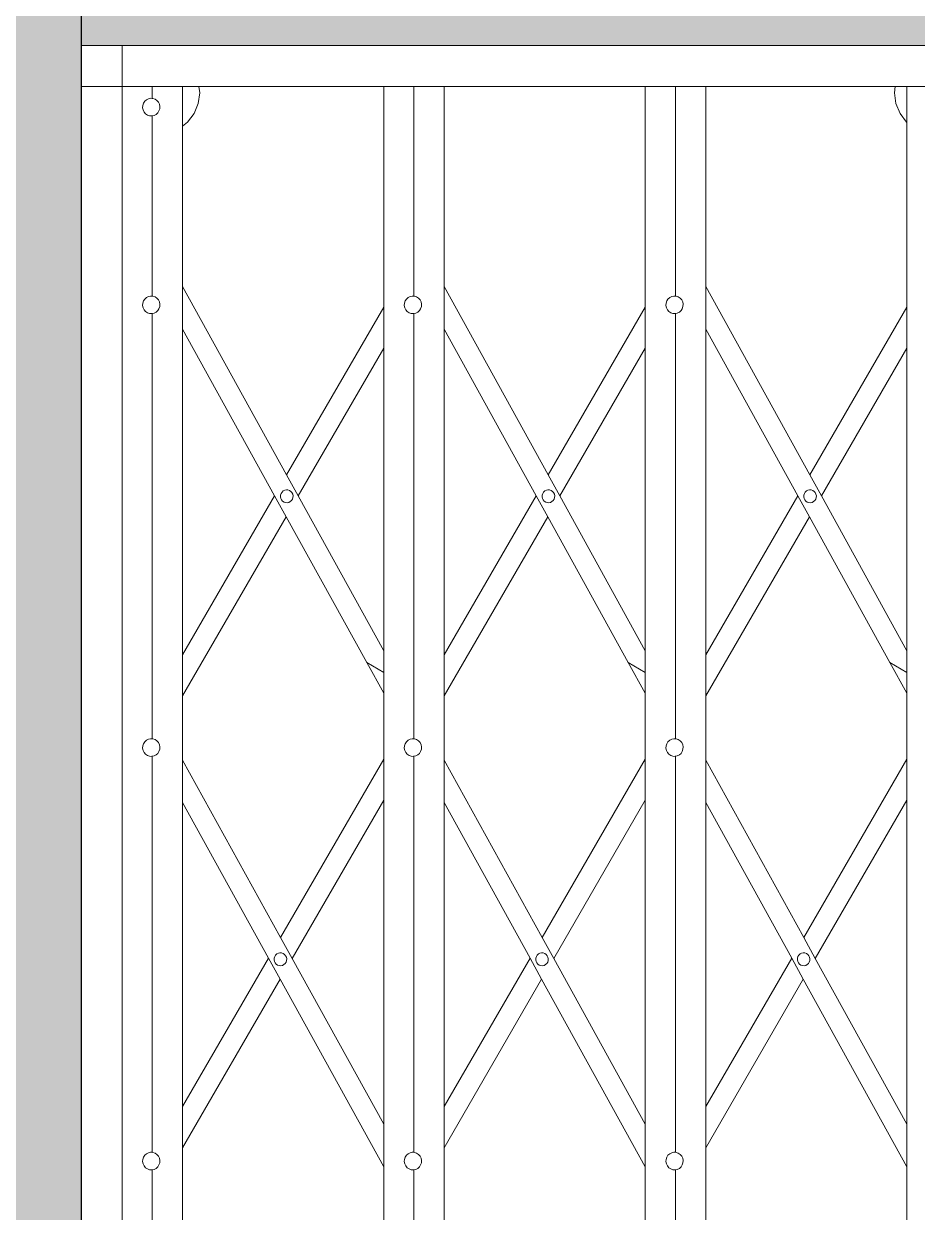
# Model space of a CAD drawing. Header units: inches. Extents: x -6800 to 96653, y -25814 to 17379.
# Drawn here: x 78888.54 to 78919.54, y -17344.8 to -17303.58 of the extents above; entities that cross this region are included whole.
import ezdxf

# ---------------------------------------------------------------- set-up
doc = ezdxf.new("R2010")
doc.units = ezdxf.units.IN
doc.header["$MEASUREMENT"] = 0
for name, color, linetype, lineweight in [('Door ele', 20, 'Continuous', 15), ('ele front', 30, 'Continuous', 30), ('Win ele', 211, 'Continuous', 15)]:
    doc.layers.add(name, color=color, linetype=linetype, lineweight=lineweight)

msp = doc.modelspace()

# ---------------------------------------------------------------- hatches: boundary and pattern name
at = {"layer": 'Win ele', "transparency": 33554559}
h = msp.add_hatch(color=256, dxfattribs=at)
h.dxf.hatch_style = 1
h.paths.add_polyline_path([(79495.029, -17231.325), (79333.029, -17231.325), (79333.029, -17237.825), (79337.529, -17237.825), (79337.529, -17237.325), (79490.529, -17237.325), (79490.529, -17237.825), (79495.029, -17237.825)])
h.paths.add_polyline_path([(79330.029, -17231.325), (79228.029, -17231.325), (79228.029, -17237.825), (79232.529, -17237.825), (79232.529, -17237.325), (79325.529, -17237.325), (79325.529, -17237.825), (79330.029, -17237.825)])
h.paths.add_polyline_path([(79225.029, -17231.325), (79193.529, -17231.325), (79193.529, -17237.325), (79220.529, -17237.325), (79220.529, -17237.825), (79225.029, -17237.825)])
h.paths.add_polyline_path([(79145.529, -17231.325), (79120.029, -17231.325), (79120.029, -17237.825), (79124.529, -17237.825), (79124.529, -17237.325), (79145.529, -17237.325)])
h.paths.add_polyline_path([(79117.029, -17231.325), (79012.029, -17231.325), (79012.029, -17237.825), (79016.529, -17237.825), (79016.529, -17237.325), (79112.529, -17237.325), (79112.529, -17237.825), (79117.029, -17237.825)])
h.paths.add_polyline_path([(79009.029, -17231.325), (78886.029, -17231.325), (78886.029, -17237.825), (78890.529, -17237.825), (78890.529, -17237.325), (79004.529, -17237.325), (79004.529, -17237.825), (79009.029, -17237.825)])
h.paths.add_polyline_path([(78883.029, -17231.325), (78878.529, -17231.325), (78878.529, -17237.825), (78883.029, -17237.825)])
h.paths.add_polyline_path([(78890.529, -17239.325), (78886.029, -17239.325), (78886.029, -17267.325), (78890.529, -17267.325)])
h.paths.add_polyline_path([(78883.029, -17239.325), (78878.529, -17239.325), (78878.529, -17267.325), (78883.029, -17267.325)])
h.paths.add_polyline_path([(79009.029, -17239.325), (79004.529, -17239.325), (79004.529, -17267.325), (79009.029, -17267.325)])
h.paths.add_polyline_path([(79016.529, -17239.325), (79012.029, -17239.325), (79012.029, -17267.325), (79016.529, -17267.325)])
h.paths.add_polyline_path([(79124.529, -17239.325), (79120.029, -17239.325), (79120.029, -17267.325), (79124.529, -17267.325)])
h.paths.add_polyline_path([(79117.029, -17239.325), (79112.529, -17239.325), (79112.529, -17267.325), (79117.029, -17267.325)])
h.paths.add_polyline_path([(79225.029, -17239.325), (79220.529, -17239.325), (79220.529, -17267.325), (79225.029, -17267.325)])
h.paths.add_polyline_path([(79232.529, -17239.325), (79228.029, -17239.325), (79228.029, -17267.325), (79232.529, -17267.325)])
h.paths.add_polyline_path([(79337.529, -17239.325), (79333.029, -17239.325), (79333.029, -17267.325), (79337.529, -17267.325)])
h.paths.add_polyline_path([(79330.029, -17239.325), (79325.529, -17239.325), (79325.529, -17267.325), (79330.029, -17267.325)])
h.paths.add_polyline_path([(79337.529, -17272.325), (79595.529, -17272.325), (79595.529, -17286.325), (79607.529, -17286.325), (79607.529, -17272.325), (79703.529, -17272.325), (79703.529, -17286.325), (79715.529, -17286.325), (79715.529, -17272.325), (79856.529, -17272.325), (79856.529, -17286.325), (79868.529, -17286.325), (79868.529, -17272.325), (80009.529, -17272.325), (80009.529, -17286.325), (80021.529, -17286.325), (80021.529, -17272.325), (80063.529, -17272.325), (80063.529, -17267.325), (78836.529, -17267.325), (78836.529, -17272.325), (78878.529, -17272.325), (78878.529, -17286.325), (78890.529, -17286.325), (78890.529, -17272.325), (79004.529, -17272.325), (79004.529, -17286.325), (79016.529, -17286.325), (79016.529, -17272.325), (79112.529, -17272.325), (79112.529, -17286.325), (79124.529, -17286.325), (79124.529, -17272.325), (79220.529, -17272.325), (79220.529, -17286.325), (79232.529, -17286.325), (79232.529, -17272.325), (79325.529, -17272.325), (79325.529, -17286.325), (79337.529, -17286.325)])
h.paths.add_polyline_path([(79225.029, -17157.325), (79120.029, -17157.325), (79120.029, -17166.325), (79225.029, -17166.325)])
h.paths.add_polyline_path([(79330.029, -17157.325), (79228.029, -17157.325), (79228.029, -17166.325), (79330.029, -17166.325)])
h.paths.add_polyline_path([(79117.029, -17157.325), (79012.029, -17157.325), (79012.029, -17166.325), (79117.029, -17166.325)])
h.paths.add_polyline_path([(79009.029, -17157.325), (78917.529, -17157.325), (78886.029, -17157.325), (78886.029, -17166.325), (79009.029, -17166.325)])
h.paths.add_polyline_path([(78883.029, -17157.325), (78878.529, -17157.325), (78878.529, -17160.325), (78836.529, -17160.325), (78836.529, -17166.325), (78883.029, -17166.325)])
h.paths.add_polyline_path([(79495.029, -17157.325), (79333.029, -17157.325), (79333.029, -17166.325), (79495.029, -17166.325)])
h.paths.add_polyline_path([(79600.029, -17157.325), (79498.029, -17157.325), (79498.029, -17166.325), (79600.029, -17166.325)])
h.paths.add_polyline_path([(79708.029, -17157.325), (79603.029, -17157.325), (79603.029, -17166.325), (79708.029, -17166.325)])
h.paths.add_polyline_path([(79861.029, -17157.325), (79711.029, -17157.325), (79711.029, -17166.325), (79861.029, -17166.325)])
h.paths.add_polyline_path([(80014.029, -17157.325), (79864.029, -17157.325), (79864.029, -17166.325), (80014.029, -17166.325)])
h.paths.add_polyline_path([(80063.529, -17157.325), (80017.029, -17157.325), (80017.029, -17166.325), (80063.529, -17166.325)])
h.paths.add_polyline_path([(80063.529, -17231.325), (80017.029, -17231.325), (80017.029, -17237.825), (80021.529, -17237.825), (80021.529, -17237.325), (80063.529, -17237.325)])
h.paths.add_polyline_path([(80021.529, -17239.325), (80017.029, -17239.325), (80017.029, -17267.325), (80021.529, -17267.325)])
h.paths.add_polyline_path([(80014.029, -17239.325), (80009.529, -17239.325), (80009.529, -17267.325), (80014.029, -17267.325)])
h.paths.add_polyline_path([(80014.029, -17231.325), (79864.029, -17231.325), (79864.029, -17237.825), (79868.529, -17237.825), (79868.529, -17237.325), (80009.529, -17237.325), (80009.529, -17237.825), (80014.029, -17237.825)])
h.paths.add_polyline_path([(79861.029, -17231.325), (79793.529, -17231.325), (79793.529, -17237.325), (79856.529, -17237.325), (79856.529, -17237.825), (79861.029, -17237.825)])
h.paths.add_polyline_path([(79868.529, -17239.325), (79864.029, -17239.325), (79864.029, -17267.325), (79868.529, -17267.325)])
h.paths.add_polyline_path([(79861.029, -17239.325), (79856.529, -17239.325), (79856.529, -17267.325), (79861.029, -17267.325)])
h.paths.add_polyline_path([(79715.529, -17239.325), (79711.029, -17239.325), (79711.029, -17267.325), (79715.529, -17267.325)])
h.paths.add_polyline_path([(79708.029, -17239.325), (79703.529, -17239.325), (79703.529, -17267.325), (79708.029, -17267.325)])
h.paths.add_polyline_path([(79708.029, -17231.325), (79703.529, -17231.325), (79703.529, -17237.825), (79708.029, -17237.825)])
h.paths.add_polyline_path([(79745.529, -17231.325), (79711.029, -17231.325), (79711.029, -17237.825), (79715.529, -17237.825), (79715.529, -17237.325), (79745.529, -17237.325)])
h.paths.add_polyline_path([(79607.529, -17239.325), (79603.029, -17239.325), (79603.029, -17267.325), (79607.529, -17267.325)])
h.paths.add_polyline_path([(79607.529, -17231.325), (79603.029, -17231.325), (79603.029, -17237.825), (79607.529, -17237.825)])
h.paths.add_polyline_path([(79600.029, -17231.325), (79565.529, -17231.325), (79565.529, -17237.325), (79595.529, -17237.325), (79595.529, -17237.825), (79600.029, -17237.825)])
h.paths.add_polyline_path([(79600.029, -17239.325), (79595.529, -17239.325), (79595.529, -17267.325), (79600.029, -17267.325)])
h.paths.add_polyline_path([(79517.529, -17231.325), (79498.029, -17231.325), (79498.029, -17237.825), (79502.529, -17237.825), (79502.529, -17237.325), (79517.529, -17237.325)])
h.paths.add_polyline_path([(79495.029, -17239.325), (79490.529, -17239.325), (79490.529, -17267.325), (79495.029, -17267.325)])
h.paths.add_polyline_path([(79502.529, -17239.325), (79498.029, -17239.325), (79498.029, -17267.325), (79502.529, -17267.325)])
h.paths.add_polyline_path([(79502.529, -17272.325), (79490.529, -17272.325), (79490.529, -17404.825), (79502.529, -17404.825)])
h.paths.add_polyline_path([(79337.529, -17286.325), (79325.529, -17286.325), (79325.529, -17404.825), (79337.529, -17404.825)])
h.paths.add_polyline_path([(79232.529, -17286.325), (79220.529, -17286.325), (79220.529, -17404.825), (79232.529, -17404.825)])
h.paths.add_polyline_path([(79124.529, -17286.325), (79112.529, -17286.325), (79112.529, -17404.825), (79124.529, -17404.825)])
h.paths.add_polyline_path([(79016.529, -17286.325), (79004.529, -17286.325), (79004.529, -17298.325), (78890.529, -17298.325), (78890.529, -17304.325), (78891.954, -17304.325), (79002.961, -17304.325), (79004.386, -17304.325), (79004.386, -17305.75), (79004.386, -17358.572), (79004.386, -17403.485), (79004.386, -17404.825), (79016.529, -17404.825)])
h.paths.add_polyline_path([(78890.529, -17286.325), (78878.529, -17286.325), (78878.529, -17404.825), (78890.529, -17404.825)])
h.paths.add_polyline_path([(79715.529, -17286.325), (79703.529, -17286.325), (79703.529, -17404.825), (79715.529, -17404.825)])
h.paths.add_polyline_path([(79868.529, -17286.325), (79856.529, -17286.325), (79856.529, -17416.825), (79868.529, -17416.825)])
h.paths.add_polyline_path([(80021.529, -17286.325), (80009.529, -17286.325), (80009.529, -17416.825), (80021.529, -17416.825)])
h.paths.add_polyline_path([(78878.529, -17239.325), (78836.529, -17239.325), (78836.529, -17242.325), (78878.529, -17242.325)])
h.paths.add_polyline_path([(78878.529, -17236.325), (78836.529, -17236.325), (78836.529, -17237.825), (78878.529, -17237.825)])

# ---------------------------------------------------------------- linework, layer by layer
at = {"layer": 'Door ele', "transparency": 33554651}
for p, q in [((78890.529, -17304.325), (79004.529, -17304.325)), ((78890.529, -17304.325), (78891.954, -17304.325)), ((78890.529, -17304.325), (78890.529, -17305.75)), ((79002.961, -17304.325), (78891.954, -17304.325)), ((78891.954, -17305.75), (78891.954, -17304.325)), ((78890.529, -17305.75), (78890.529, -17358.572)), ((78890.529, -17305.75), (78891.954, -17305.75)), ((78891.954, -17358.572), (78891.954, -17305.75)), ((78891.954, -17305.75), (78892.994, -17305.75)), ((78892.994, -17305.75), (78892.994, -17306.163)), ((78892.994, -17305.75), (78894.042, -17305.75)), ((78894.042, -17305.75), (78894.611, -17305.75)), ((78894.042, -17305.75), (78894.042, -17307.126)), ((78894.611, -17305.75), (78894.64, -17305.971)), ((78894.611, -17305.75), (78901.025, -17305.75)), ((78901.025, -17305.75), (78901.025, -17313.401)), ((78901.025, -17305.75), (78902.072, -17305.75)), ((78902.072, -17305.75), (78902.072, -17313.021)), ((78902.072, -17305.75), (78903.12, -17305.75)), ((78903.12, -17305.75), (78910.103, -17305.75)), ((78903.12, -17305.75), (78903.12, -17312.688)), ((78910.103, -17305.75), (78910.103, -17313.401)), ((78910.103, -17305.75), (78911.15, -17305.75)), ((78911.15, -17305.75), (78911.15, -17313.021)), ((78911.15, -17305.75), (78912.198, -17305.75)), ((78912.198, -17305.75), (78918.776, -17305.75)), ((78912.198, -17305.75), (78912.198, -17312.688)), ((78918.747, -17305.971), (78918.776, -17305.75)), ((78918.776, -17305.75), (78919.181, -17305.75)), ((78919.181, -17305.75), (78919.181, -17307.001)), ((78919.181, -17305.75), (78920.229, -17305.75)), ((78892.861, -17306.176), (78892.938, -17306.16)), ((78892.938, -17306.16), (78892.994, -17306.163)), ((78892.994, -17306.163), (78893.016, -17306.165)), ((78893.016, -17306.165), (78893.09, -17306.19)), ((78894.64, -17305.971), (78894.591, -17306.345)), ((78918.796, -17306.345), (78918.747, -17305.971)), ((78892.66, -17306.487), (78892.665, -17306.407)), ((78892.676, -17306.565), (78892.66, -17306.487)), ((78892.665, -17306.407), (78892.69, -17306.331)), ((78892.711, -17306.637), (78892.676, -17306.565)), ((78892.69, -17306.331), (78892.733, -17306.265)), ((78892.733, -17306.265), (78892.791, -17306.212)), ((78892.791, -17306.212), (78892.861, -17306.176)), ((78893.09, -17306.19), (78893.155, -17306.234)), ((78893.155, -17306.234), (78893.207, -17306.294)), ((78893.207, -17306.294), (78893.242, -17306.366)), ((78893.253, -17306.524), (78893.228, -17306.6)), ((78893.242, -17306.366), (78893.258, -17306.444)), ((78893.258, -17306.444), (78893.253, -17306.524)), ((78894.591, -17306.345), (78894.447, -17306.693)), ((78918.94, -17306.693), (78918.796, -17306.345)), ((78892.763, -17306.697), (78892.711, -17306.637)), ((78892.828, -17306.741), (78892.763, -17306.697)), ((78892.902, -17306.766), (78892.828, -17306.741)), ((78892.98, -17306.771), (78892.902, -17306.766)), ((78892.994, -17306.768), (78892.98, -17306.771)), ((78893.057, -17306.755), (78892.994, -17306.768)), ((78892.994, -17306.768), (78892.994, -17313.021)), ((78893.127, -17306.719), (78893.057, -17306.755)), ((78893.185, -17306.666), (78893.127, -17306.719)), ((78893.228, -17306.6), (78893.185, -17306.666)), ((78894.217, -17306.991), (78894.042, -17307.126)), ((78894.447, -17306.693), (78894.217, -17306.991)), ((78919.169, -17306.991), (78918.94, -17306.693)), ((78919.181, -17307.001), (78919.169, -17306.991)), ((78894.042, -17307.126), (78894.042, -17312.688)), ((78919.181, -17307.001), (78919.181, -17313.401)), ((78897.654, -17319.222), (78894.042, -17312.688)), ((78894.042, -17312.688), (78894.042, -17314.163)), ((78906.732, -17319.222), (78903.12, -17312.688)), ((78903.12, -17312.688), (78903.12, -17314.163)), ((78915.81, -17319.222), (78912.198, -17312.688)), ((78912.198, -17312.688), (78912.198, -17314.163)), ((78892.69, -17313.189), (78892.733, -17313.122)), ((78892.733, -17313.122), (78892.791, -17313.069)), ((78892.791, -17313.069), (78892.861, -17313.034)), ((78892.861, -17313.034), (78892.938, -17313.018)), ((78892.938, -17313.018), (78892.994, -17313.021)), ((78892.994, -17313.021), (78893.016, -17313.022)), ((78893.016, -17313.022), (78893.09, -17313.048)), ((78893.09, -17313.048), (78893.155, -17313.092)), ((78893.155, -17313.092), (78893.207, -17313.152)), ((78893.207, -17313.152), (78893.242, -17313.223)), ((78901.768, -17313.189), (78901.811, -17313.122)), ((78901.811, -17313.122), (78901.87, -17313.069)), ((78901.87, -17313.069), (78901.94, -17313.034)), ((78901.94, -17313.034), (78902.016, -17313.018)), ((78902.016, -17313.018), (78902.072, -17313.021)), ((78902.072, -17313.021), (78902.094, -17313.022)), ((78902.094, -17313.022), (78902.168, -17313.048)), ((78902.168, -17313.048), (78902.234, -17313.092)), ((78902.234, -17313.092), (78902.286, -17313.152)), ((78902.286, -17313.152), (78902.32, -17313.223)), ((78910.846, -17313.189), (78910.889, -17313.122)), ((78910.889, -17313.122), (78910.948, -17313.069)), ((78910.948, -17313.069), (78911.018, -17313.034)), ((78911.018, -17313.034), (78911.094, -17313.018)), ((78911.094, -17313.018), (78911.15, -17313.021)), ((78911.15, -17313.021), (78911.172, -17313.022)), ((78911.172, -17313.022), (78911.247, -17313.048)), ((78911.247, -17313.048), (78911.312, -17313.092)), ((78911.312, -17313.092), (78911.364, -17313.152)), ((78911.364, -17313.152), (78911.399, -17313.223)), ((78892.66, -17313.345), (78892.665, -17313.265)), ((78892.676, -17313.423), (78892.66, -17313.345)), ((78892.665, -17313.265), (78892.69, -17313.189)), ((78892.711, -17313.495), (78892.676, -17313.423)), ((78892.763, -17313.555), (78892.711, -17313.495)), ((78892.828, -17313.599), (78892.763, -17313.555)), ((78893.127, -17313.577), (78893.057, -17313.613)), ((78893.185, -17313.524), (78893.127, -17313.577)), ((78893.228, -17313.457), (78893.185, -17313.524)), ((78893.253, -17313.382), (78893.228, -17313.457)), ((78893.242, -17313.223), (78893.258, -17313.302)), ((78893.258, -17313.302), (78893.253, -17313.382)), ((78897.654, -17319.222), (78901.025, -17313.401)), ((78901.025, -17313.401), (78901.025, -17314.826)), ((78901.738, -17313.345), (78901.743, -17313.265)), ((78901.754, -17313.423), (78901.738, -17313.345)), ((78901.743, -17313.265), (78901.768, -17313.189)), ((78901.789, -17313.495), (78901.754, -17313.423)), ((78901.841, -17313.555), (78901.789, -17313.495)), ((78901.906, -17313.599), (78901.841, -17313.555)), ((78902.205, -17313.577), (78902.135, -17313.613)), ((78902.263, -17313.524), (78902.205, -17313.577)), ((78902.307, -17313.457), (78902.263, -17313.524)), ((78902.331, -17313.382), (78902.307, -17313.457)), ((78902.32, -17313.223), (78902.336, -17313.302)), ((78902.336, -17313.302), (78902.331, -17313.382)), ((78906.732, -17319.222), (78910.103, -17313.401)), ((78910.103, -17313.401), (78910.103, -17314.826)), ((78910.817, -17313.345), (78910.821, -17313.265)), ((78910.832, -17313.423), (78910.817, -17313.345)), ((78910.821, -17313.265), (78910.846, -17313.189)), ((78910.867, -17313.495), (78910.832, -17313.423)), ((78910.919, -17313.555), (78910.867, -17313.495)), ((78910.984, -17313.599), (78910.919, -17313.555)), ((78911.283, -17313.577), (78911.213, -17313.613)), ((78911.342, -17313.524), (78911.283, -17313.577)), ((78911.385, -17313.457), (78911.342, -17313.524)), ((78911.41, -17313.382), (78911.385, -17313.457)), ((78911.399, -17313.223), (78911.414, -17313.302)), ((78911.414, -17313.302), (78911.41, -17313.382)), ((78915.81, -17319.222), (78919.181, -17313.401)), ((78919.181, -17313.401), (78919.181, -17314.826)), ((78892.902, -17313.624), (78892.828, -17313.599)), ((78892.98, -17313.629), (78892.902, -17313.624)), ((78892.994, -17313.626), (78892.98, -17313.629)), ((78893.057, -17313.613), (78892.994, -17313.626)), ((78892.994, -17313.626), (78892.994, -17328.378)), ((78901.98, -17313.624), (78901.906, -17313.599)), ((78902.058, -17313.629), (78901.98, -17313.624)), ((78902.072, -17313.626), (78902.058, -17313.629)), ((78902.135, -17313.613), (78902.072, -17313.626)), ((78902.072, -17313.626), (78902.072, -17328.378)), ((78911.058, -17313.624), (78910.984, -17313.599)), ((78911.137, -17313.629), (78911.058, -17313.624)), ((78911.15, -17313.626), (78911.137, -17313.629)), ((78911.213, -17313.613), (78911.15, -17313.626)), ((78911.15, -17313.626), (78911.15, -17328.378)), ((78897.236, -17319.943), (78894.042, -17314.163)), ((78894.042, -17314.163), (78894.042, -17325.459)), ((78906.314, -17319.943), (78903.12, -17314.163)), ((78903.12, -17314.163), (78903.12, -17325.459)), ((78915.393, -17319.943), (78912.198, -17314.163)), ((78912.198, -17314.163), (78912.198, -17325.459)), ((78898.057, -17319.952), (78901.025, -17314.826)), ((78901.025, -17314.826), (78901.025, -17325.322)), ((78907.135, -17319.952), (78910.103, -17314.826)), ((78910.103, -17314.826), (78910.103, -17325.322)), ((78916.213, -17319.952), (78919.181, -17314.826)), ((78919.181, -17314.826), (78919.181, -17325.322)), ((78898.057, -17319.952), (78897.654, -17319.222)), ((78907.135, -17319.952), (78906.732, -17319.222)), ((78916.213, -17319.952), (78915.81, -17319.222)), ((78897.54, -17319.778), (78897.591, -17319.752)), ((78897.591, -17319.752), (78897.647, -17319.74)), ((78897.647, -17319.74), (78897.704, -17319.744)), ((78897.704, -17319.744), (78897.758, -17319.762)), ((78897.758, -17319.762), (78897.805, -17319.794)), ((78906.618, -17319.778), (78906.669, -17319.752)), ((78906.669, -17319.752), (78906.725, -17319.74)), ((78906.725, -17319.74), (78906.782, -17319.744)), ((78906.782, -17319.744), (78906.836, -17319.762)), ((78906.836, -17319.762), (78906.884, -17319.794)), ((78915.696, -17319.778), (78915.747, -17319.752)), ((78915.747, -17319.752), (78915.803, -17319.74)), ((78915.803, -17319.74), (78915.86, -17319.744)), ((78915.86, -17319.744), (78915.914, -17319.762)), ((78915.914, -17319.762), (78915.962, -17319.794)), ((78894.042, -17325.459), (78897.236, -17319.943)), ((78897.639, -17320.672), (78897.236, -17319.943)), ((78897.444, -17319.979), (78897.447, -17319.921)), ((78897.455, -17320.036), (78897.444, -17319.979)), ((78897.447, -17319.921), (78897.465, -17319.865)), ((78897.481, -17320.088), (78897.455, -17320.036)), ((78897.465, -17319.865), (78897.497, -17319.817)), ((78897.519, -17320.132), (78897.481, -17320.088)), ((78897.497, -17319.817), (78897.54, -17319.778)), ((78897.566, -17320.164), (78897.519, -17320.132)), ((78897.621, -17320.183), (78897.566, -17320.164)), ((78897.621, -17320.183), (78897.677, -17320.186)), ((78897.733, -17320.175), (78897.677, -17320.186)), ((78897.785, -17320.149), (78897.733, -17320.175)), ((78897.827, -17320.11), (78897.785, -17320.149)), ((78897.805, -17319.794), (78897.843, -17319.838)), ((78897.859, -17320.061), (78897.827, -17320.11)), ((78897.843, -17319.838), (78897.869, -17319.89)), ((78897.877, -17320.006), (78897.859, -17320.061)), ((78897.869, -17319.89), (78897.88, -17319.948)), ((78897.88, -17319.948), (78897.877, -17320.006)), ((78901.025, -17325.322), (78898.057, -17319.952)), ((78903.12, -17325.459), (78906.314, -17319.943)), ((78906.717, -17320.672), (78906.314, -17319.943)), ((78906.522, -17319.979), (78906.526, -17319.921)), ((78906.534, -17320.036), (78906.522, -17319.979)), ((78906.526, -17319.921), (78906.544, -17319.865)), ((78906.559, -17320.088), (78906.534, -17320.036)), ((78906.544, -17319.865), (78906.575, -17319.817)), ((78906.597, -17320.132), (78906.559, -17320.088)), ((78906.575, -17319.817), (78906.618, -17319.778)), ((78906.645, -17320.164), (78906.597, -17320.132)), ((78906.699, -17320.183), (78906.645, -17320.164)), ((78906.699, -17320.183), (78906.756, -17320.186)), ((78906.812, -17320.175), (78906.756, -17320.186)), ((78906.863, -17320.149), (78906.812, -17320.175)), ((78906.905, -17320.11), (78906.863, -17320.149)), ((78906.884, -17319.794), (78906.921, -17319.838)), ((78906.937, -17320.061), (78906.905, -17320.11)), ((78906.921, -17319.838), (78906.947, -17319.89)), ((78906.955, -17320.006), (78906.937, -17320.061)), ((78906.947, -17319.89), (78906.958, -17319.948)), ((78906.958, -17319.948), (78906.955, -17320.006)), ((78910.103, -17325.322), (78907.135, -17319.952)), ((78912.198, -17325.459), (78915.393, -17319.943)), ((78915.796, -17320.672), (78915.393, -17319.943)), ((78915.6, -17319.979), (78915.604, -17319.921)), ((78915.612, -17320.036), (78915.6, -17319.979)), ((78915.604, -17319.921), (78915.622, -17319.865)), ((78915.637, -17320.088), (78915.612, -17320.036)), ((78915.622, -17319.865), (78915.653, -17319.817)), ((78915.675, -17320.132), (78915.637, -17320.088)), ((78915.653, -17319.817), (78915.696, -17319.778)), ((78915.723, -17320.164), (78915.675, -17320.132)), ((78915.777, -17320.183), (78915.723, -17320.164)), ((78915.777, -17320.183), (78915.834, -17320.186)), ((78915.89, -17320.175), (78915.834, -17320.186)), ((78915.941, -17320.149), (78915.89, -17320.175)), ((78915.984, -17320.11), (78915.941, -17320.149)), ((78915.962, -17319.794), (78916, -17319.838)), ((78916.015, -17320.061), (78915.984, -17320.11)), ((78916, -17319.838), (78916.025, -17319.89)), ((78916.033, -17320.006), (78916.015, -17320.061)), ((78916.025, -17319.89), (78916.037, -17319.948)), ((78916.037, -17319.948), (78916.033, -17320.006)), ((78919.181, -17325.322), (78916.213, -17319.952)), ((78894.042, -17326.884), (78897.639, -17320.672)), ((78900.435, -17325.731), (78897.639, -17320.672)), ((78903.12, -17326.884), (78906.717, -17320.672)), ((78909.513, -17325.731), (78906.717, -17320.672)), ((78912.198, -17326.884), (78915.796, -17320.672)), ((78918.591, -17325.731), (78915.796, -17320.672)), ((78894.042, -17325.459), (78894.042, -17326.884)), ((78901.025, -17325.322), (78901.025, -17326.078)), ((78903.12, -17325.459), (78903.12, -17326.884)), ((78910.103, -17325.322), (78910.103, -17326.078)), ((78912.198, -17325.459), (78912.198, -17326.884)), ((78919.181, -17325.322), (78919.181, -17326.078)), ((78901.025, -17326.078), (78900.435, -17325.731)), ((78901.025, -17326.798), (78900.435, -17325.731)), ((78910.103, -17326.078), (78909.513, -17325.731)), ((78910.103, -17326.798), (78909.513, -17325.731)), ((78919.181, -17326.078), (78918.591, -17325.731)), ((78919.181, -17326.798), (78918.591, -17325.731)), ((78901.025, -17326.078), (78901.025, -17326.798)), ((78910.103, -17326.078), (78910.103, -17326.798)), ((78919.181, -17326.078), (78919.181, -17326.798)), ((78894.042, -17326.884), (78894.042, -17329.112)), ((78901.025, -17326.798), (78901.025, -17329.076)), ((78903.12, -17326.884), (78903.12, -17329.112)), ((78910.103, -17326.798), (78910.103, -17329.076)), ((78912.198, -17326.884), (78912.198, -17329.112)), ((78919.181, -17326.798), (78919.181, -17329.076)), ((78892.733, -17328.48), (78892.791, -17328.427)), ((78892.791, -17328.427), (78892.861, -17328.391)), ((78892.861, -17328.391), (78892.938, -17328.375)), ((78892.938, -17328.375), (78892.994, -17328.378)), ((78892.994, -17328.378), (78893.016, -17328.38)), ((78893.016, -17328.38), (78893.09, -17328.405)), ((78893.09, -17328.405), (78893.155, -17328.449)), ((78901.811, -17328.48), (78901.87, -17328.427)), ((78901.87, -17328.427), (78901.94, -17328.391)), ((78901.94, -17328.391), (78902.016, -17328.375)), ((78902.016, -17328.375), (78902.072, -17328.378)), ((78902.072, -17328.378), (78902.094, -17328.38)), ((78902.094, -17328.38), (78902.168, -17328.405)), ((78902.168, -17328.405), (78902.234, -17328.449)), ((78910.889, -17328.48), (78910.948, -17328.427)), ((78910.948, -17328.427), (78911.018, -17328.391)), ((78911.018, -17328.391), (78911.094, -17328.375)), ((78911.094, -17328.375), (78911.15, -17328.378)), ((78911.15, -17328.378), (78911.172, -17328.38)), ((78911.172, -17328.38), (78911.247, -17328.405)), ((78911.247, -17328.405), (78911.312, -17328.449)), ((78892.66, -17328.702), (78892.665, -17328.622)), ((78892.676, -17328.781), (78892.66, -17328.702)), ((78892.665, -17328.622), (78892.69, -17328.546)), ((78892.711, -17328.852), (78892.676, -17328.781)), ((78892.69, -17328.546), (78892.733, -17328.48)), ((78893.155, -17328.449), (78893.207, -17328.509)), ((78893.228, -17328.815), (78893.185, -17328.881)), ((78893.207, -17328.509), (78893.242, -17328.581)), ((78893.253, -17328.739), (78893.228, -17328.815)), ((78893.242, -17328.581), (78893.258, -17328.659)), ((78893.258, -17328.659), (78893.253, -17328.739)), ((78901.738, -17328.702), (78901.743, -17328.622)), ((78901.754, -17328.781), (78901.738, -17328.702)), ((78901.743, -17328.622), (78901.768, -17328.546)), ((78901.789, -17328.852), (78901.754, -17328.781)), ((78901.768, -17328.546), (78901.811, -17328.48)), ((78902.234, -17328.449), (78902.286, -17328.509)), ((78902.307, -17328.815), (78902.263, -17328.881)), ((78902.286, -17328.509), (78902.32, -17328.581)), ((78902.331, -17328.739), (78902.307, -17328.815)), ((78902.32, -17328.581), (78902.336, -17328.659)), ((78902.336, -17328.659), (78902.331, -17328.739)), ((78910.817, -17328.702), (78910.821, -17328.622)), ((78910.832, -17328.781), (78910.817, -17328.702)), ((78910.821, -17328.622), (78910.846, -17328.546)), ((78910.867, -17328.852), (78910.832, -17328.781)), ((78910.846, -17328.546), (78910.889, -17328.48)), ((78911.312, -17328.449), (78911.364, -17328.509)), ((78911.385, -17328.815), (78911.342, -17328.881)), ((78911.364, -17328.509), (78911.399, -17328.581)), ((78911.41, -17328.739), (78911.385, -17328.815)), ((78911.399, -17328.581), (78911.414, -17328.659)), ((78911.414, -17328.659), (78911.41, -17328.739)), ((78892.763, -17328.912), (78892.711, -17328.852)), ((78892.828, -17328.956), (78892.763, -17328.912)), ((78892.902, -17328.981), (78892.828, -17328.956)), ((78892.98, -17328.986), (78892.902, -17328.981)), ((78892.994, -17328.983), (78892.98, -17328.986)), ((78893.057, -17328.97), (78892.994, -17328.983)), ((78892.994, -17328.983), (78892.994, -17342.717)), ((78893.127, -17328.935), (78893.057, -17328.97)), ((78893.185, -17328.881), (78893.127, -17328.935)), ((78894.042, -17329.112), (78897.442, -17335.263)), ((78894.042, -17329.112), (78894.042, -17330.588)), ((78901.025, -17329.076), (78897.442, -17335.263)), ((78901.025, -17329.076), (78901.025, -17330.501)), ((78901.841, -17328.912), (78901.789, -17328.852)), ((78901.906, -17328.956), (78901.841, -17328.912)), ((78901.98, -17328.981), (78901.906, -17328.956)), ((78902.058, -17328.986), (78901.98, -17328.981)), ((78902.072, -17328.983), (78902.058, -17328.986)), ((78902.135, -17328.97), (78902.072, -17328.983)), ((78902.072, -17328.983), (78902.072, -17342.717)), ((78902.205, -17328.935), (78902.135, -17328.97)), ((78902.263, -17328.881), (78902.205, -17328.935)), ((78903.12, -17329.112), (78906.52, -17335.263)), ((78903.12, -17329.112), (78903.12, -17330.588)), ((78910.103, -17329.076), (78906.52, -17335.263)), ((78910.103, -17329.076), (78910.103, -17330.501)), ((78910.919, -17328.912), (78910.867, -17328.852)), ((78910.984, -17328.956), (78910.919, -17328.912)), ((78911.058, -17328.981), (78910.984, -17328.956)), ((78911.137, -17328.986), (78911.058, -17328.981)), ((78911.15, -17328.983), (78911.137, -17328.986)), ((78911.213, -17328.97), (78911.15, -17328.983)), ((78911.15, -17328.983), (78911.15, -17342.717)), ((78911.283, -17328.935), (78911.213, -17328.97)), ((78911.342, -17328.881), (78911.283, -17328.935)), ((78912.198, -17329.112), (78915.598, -17335.263)), ((78912.198, -17329.112), (78912.198, -17330.588)), ((78919.181, -17329.076), (78915.598, -17335.263)), ((78919.181, -17329.076), (78919.181, -17330.501)), ((78894.042, -17330.588), (78897.024, -17335.984)), ((78894.042, -17330.588), (78894.042, -17341.134)), ((78901.025, -17330.501), (78897.845, -17335.992)), ((78901.025, -17330.501), (78901.025, -17341.746)), ((78903.12, -17330.588), (78906.102, -17335.984)), ((78903.12, -17330.588), (78903.12, -17341.134)), ((78910.103, -17330.501), (78906.923, -17335.992)), ((78910.103, -17330.501), (78910.103, -17341.746)), ((78912.198, -17330.588), (78912.198, -17341.134)), ((78912.198, -17330.588), (78915.181, -17335.984)), ((78919.181, -17330.501), (78916.001, -17335.992)), ((78919.181, -17330.501), (78919.181, -17341.746)), ((78897.442, -17335.263), (78897.845, -17335.992)), ((78906.52, -17335.263), (78906.923, -17335.992)), ((78915.598, -17335.263), (78916.001, -17335.992)), ((78897.275, -17335.875), (78897.318, -17335.836)), ((78897.318, -17335.836), (78897.369, -17335.81)), ((78897.369, -17335.81), (78897.425, -17335.799)), ((78897.425, -17335.799), (78897.482, -17335.802)), ((78897.482, -17335.802), (78897.536, -17335.821)), ((78897.536, -17335.821), (78897.584, -17335.853)), ((78906.353, -17335.875), (78906.396, -17335.836)), ((78906.396, -17335.836), (78906.447, -17335.81)), ((78906.447, -17335.81), (78906.503, -17335.799)), ((78906.503, -17335.799), (78906.56, -17335.802)), ((78906.56, -17335.802), (78906.614, -17335.821)), ((78906.614, -17335.821), (78906.662, -17335.853)), ((78915.431, -17335.875), (78915.474, -17335.836)), ((78915.474, -17335.836), (78915.525, -17335.81)), ((78915.525, -17335.81), (78915.581, -17335.799)), ((78915.581, -17335.799), (78915.638, -17335.802)), ((78915.638, -17335.802), (78915.692, -17335.821)), ((78915.692, -17335.821), (78915.74, -17335.853)), ((78897.024, -17335.984), (78894.042, -17341.134)), ((78897.024, -17335.984), (78897.427, -17336.713)), ((78897.222, -17336.038), (78897.226, -17335.979)), ((78897.234, -17336.095), (78897.222, -17336.038)), ((78897.226, -17335.979), (78897.244, -17335.924)), ((78897.259, -17336.147), (78897.234, -17336.095)), ((78897.244, -17335.924), (78897.275, -17335.875)), ((78897.297, -17336.191), (78897.259, -17336.147)), ((78897.345, -17336.223), (78897.297, -17336.191)), ((78897.399, -17336.241), (78897.345, -17336.223)), ((78897.399, -17336.241), (78897.456, -17336.245)), ((78897.512, -17336.233), (78897.456, -17336.245)), ((78897.563, -17336.207), (78897.512, -17336.233)), ((78897.605, -17336.168), (78897.563, -17336.207)), ((78897.584, -17335.853), (78897.621, -17335.897)), ((78897.637, -17336.12), (78897.605, -17336.168)), ((78897.621, -17335.897), (78897.647, -17335.949)), ((78897.655, -17336.064), (78897.637, -17336.12)), ((78897.647, -17335.949), (78897.658, -17336.006)), ((78897.658, -17336.006), (78897.655, -17336.064)), ((78897.845, -17335.992), (78901.025, -17341.746)), ((78906.102, -17335.984), (78903.12, -17341.134)), ((78906.102, -17335.984), (78906.505, -17336.713)), ((78906.3, -17336.038), (78906.304, -17335.979)), ((78906.312, -17336.095), (78906.3, -17336.038)), ((78906.304, -17335.979), (78906.322, -17335.924)), ((78906.337, -17336.147), (78906.312, -17336.095)), ((78906.322, -17335.924), (78906.353, -17335.875)), ((78906.375, -17336.191), (78906.337, -17336.147)), ((78906.423, -17336.223), (78906.375, -17336.191)), ((78906.477, -17336.241), (78906.423, -17336.223)), ((78906.477, -17336.241), (78906.534, -17336.245)), ((78906.59, -17336.233), (78906.534, -17336.245)), ((78906.641, -17336.207), (78906.59, -17336.233)), ((78906.684, -17336.168), (78906.641, -17336.207)), ((78906.662, -17335.853), (78906.7, -17335.897)), ((78906.715, -17336.12), (78906.684, -17336.168)), ((78906.7, -17335.897), (78906.725, -17335.949)), ((78906.733, -17336.064), (78906.715, -17336.12)), ((78906.725, -17335.949), (78906.737, -17336.006)), ((78906.737, -17336.006), (78906.733, -17336.064)), ((78906.923, -17335.992), (78910.103, -17341.746)), ((78915.181, -17335.984), (78912.198, -17341.134)), ((78915.181, -17335.984), (78915.584, -17336.713)), ((78915.378, -17336.038), (78915.382, -17335.979)), ((78915.39, -17336.095), (78915.378, -17336.038)), ((78915.382, -17335.979), (78915.4, -17335.924)), ((78915.415, -17336.147), (78915.39, -17336.095)), ((78915.4, -17335.924), (78915.431, -17335.875)), ((78915.453, -17336.191), (78915.415, -17336.147)), ((78915.501, -17336.223), (78915.453, -17336.191)), ((78915.555, -17336.241), (78915.501, -17336.223)), ((78915.555, -17336.241), (78915.612, -17336.245)), ((78915.668, -17336.233), (78915.612, -17336.245)), ((78915.719, -17336.207), (78915.668, -17336.233)), ((78915.762, -17336.168), (78915.719, -17336.207)), ((78915.74, -17335.853), (78915.778, -17335.897)), ((78915.793, -17336.12), (78915.762, -17336.168)), ((78915.778, -17335.897), (78915.803, -17335.949)), ((78915.811, -17336.064), (78915.793, -17336.12)), ((78915.803, -17335.949), (78915.815, -17336.006)), ((78915.815, -17336.006), (78915.811, -17336.064)), ((78916.001, -17335.992), (78919.181, -17341.746)), ((78897.427, -17336.713), (78894.042, -17342.559)), ((78897.427, -17336.713), (78901.025, -17343.222)), ((78906.505, -17336.713), (78903.12, -17342.559)), ((78906.505, -17336.713), (78910.103, -17343.222)), ((78915.584, -17336.713), (78912.198, -17342.559)), ((78915.584, -17336.713), (78919.181, -17343.222)), ((78894.042, -17341.134), (78894.042, -17342.559)), ((78903.12, -17341.134), (78903.12, -17342.559)), ((78912.198, -17341.134), (78912.198, -17342.559)), ((78901.025, -17341.746), (78901.025, -17343.222)), ((78910.103, -17341.746), (78910.103, -17343.222)), ((78919.181, -17341.746), (78919.181, -17343.222)), ((78892.69, -17342.886), (78892.733, -17342.819)), ((78892.733, -17342.819), (78892.791, -17342.766)), ((78892.791, -17342.766), (78892.861, -17342.73)), ((78892.861, -17342.73), (78892.938, -17342.714)), ((78892.938, -17342.714), (78892.994, -17342.717)), ((78892.994, -17342.717), (78893.016, -17342.719)), ((78893.016, -17342.719), (78893.09, -17342.744)), ((78893.09, -17342.744), (78893.155, -17342.788)), ((78893.155, -17342.788), (78893.207, -17342.848)), ((78893.207, -17342.848), (78893.242, -17342.92)), ((78894.042, -17358.572), (78894.042, -17342.559)), ((78901.768, -17342.886), (78901.811, -17342.819)), ((78901.811, -17342.819), (78901.87, -17342.766)), ((78901.87, -17342.766), (78901.94, -17342.73)), ((78901.94, -17342.73), (78902.016, -17342.714)), ((78902.016, -17342.714), (78902.072, -17342.717)), ((78902.072, -17342.717), (78902.094, -17342.719)), ((78902.094, -17342.719), (78902.168, -17342.744)), ((78902.168, -17342.744), (78902.234, -17342.788)), ((78902.234, -17342.788), (78902.286, -17342.848)), ((78902.286, -17342.848), (78902.32, -17342.92)), ((78903.12, -17358.572), (78903.12, -17342.559)), ((78910.846, -17342.886), (78910.889, -17342.819)), ((78910.889, -17342.819), (78910.948, -17342.766)), ((78910.948, -17342.766), (78911.018, -17342.73)), ((78911.018, -17342.73), (78911.094, -17342.714)), ((78911.094, -17342.714), (78911.15, -17342.717)), ((78911.15, -17342.717), (78911.172, -17342.719)), ((78911.172, -17342.719), (78911.247, -17342.744)), ((78911.247, -17342.744), (78911.312, -17342.788)), ((78911.312, -17342.788), (78911.364, -17342.848)), ((78911.364, -17342.848), (78911.399, -17342.92)), ((78912.198, -17358.572), (78912.198, -17342.559)), ((78892.66, -17343.041), (78892.665, -17342.961)), ((78892.676, -17343.12), (78892.66, -17343.041)), ((78892.665, -17342.961), (78892.69, -17342.886)), ((78892.711, -17343.191), (78892.676, -17343.12)), ((78892.763, -17343.251), (78892.711, -17343.191)), ((78892.828, -17343.295), (78892.763, -17343.251)), ((78893.185, -17343.221), (78893.127, -17343.274)), ((78893.228, -17343.154), (78893.185, -17343.221)), ((78893.253, -17343.078), (78893.228, -17343.154)), ((78893.242, -17342.92), (78893.258, -17342.998)), ((78893.258, -17342.998), (78893.253, -17343.078)), ((78901.025, -17343.222), (78901.025, -17358.572)), ((78901.738, -17343.041), (78901.743, -17342.961)), ((78901.754, -17343.12), (78901.738, -17343.041)), ((78901.743, -17342.961), (78901.768, -17342.886)), ((78901.789, -17343.191), (78901.754, -17343.12)), ((78901.841, -17343.251), (78901.789, -17343.191)), ((78901.906, -17343.295), (78901.841, -17343.251)), ((78902.263, -17343.221), (78902.205, -17343.274)), ((78902.307, -17343.154), (78902.263, -17343.221)), ((78902.331, -17343.078), (78902.307, -17343.154)), ((78902.32, -17342.92), (78902.336, -17342.998)), ((78902.336, -17342.998), (78902.331, -17343.078)), ((78910.103, -17343.222), (78910.103, -17358.572)), ((78910.817, -17343.041), (78910.821, -17342.961)), ((78910.832, -17343.12), (78910.817, -17343.041)), ((78910.821, -17342.961), (78910.846, -17342.886)), ((78910.867, -17343.191), (78910.832, -17343.12)), ((78910.919, -17343.251), (78910.867, -17343.191)), ((78910.984, -17343.295), (78910.919, -17343.251)), ((78911.342, -17343.221), (78911.283, -17343.274)), ((78911.385, -17343.154), (78911.342, -17343.221)), ((78911.41, -17343.078), (78911.385, -17343.154)), ((78911.399, -17342.92), (78911.414, -17342.998)), ((78911.414, -17342.998), (78911.41, -17343.078)), ((78919.181, -17343.222), (78919.181, -17358.572)), ((78892.902, -17343.321), (78892.828, -17343.295)), ((78892.98, -17343.325), (78892.902, -17343.321)), ((78892.994, -17343.322), (78892.98, -17343.325)), ((78893.057, -17343.309), (78892.994, -17343.322)), ((78892.994, -17358.572), (78892.994, -17343.322)), ((78893.127, -17343.274), (78893.057, -17343.309)), ((78901.98, -17343.321), (78901.906, -17343.295)), ((78902.058, -17343.325), (78901.98, -17343.321)), ((78902.072, -17343.322), (78902.058, -17343.325)), ((78902.135, -17343.309), (78902.072, -17343.322)), ((78902.072, -17358.572), (78902.072, -17343.322)), ((78902.205, -17343.274), (78902.135, -17343.309)), ((78911.058, -17343.321), (78910.984, -17343.295)), ((78911.137, -17343.325), (78911.058, -17343.321)), ((78911.15, -17343.322), (78911.137, -17343.325)), ((78911.213, -17343.309), (78911.15, -17343.322)), ((78911.15, -17358.572), (78911.15, -17343.322)), ((78911.283, -17343.274), (78911.213, -17343.309))]:
    msp.add_line(p, q, dxfattribs=at)
at = {"layer": 'ele front', "transparency": 33554651}
msp.add_line((78890.529, -17272.325), (78890.529, -17404.825), dxfattribs=at)

doc.saveas('drawing.dxf')
